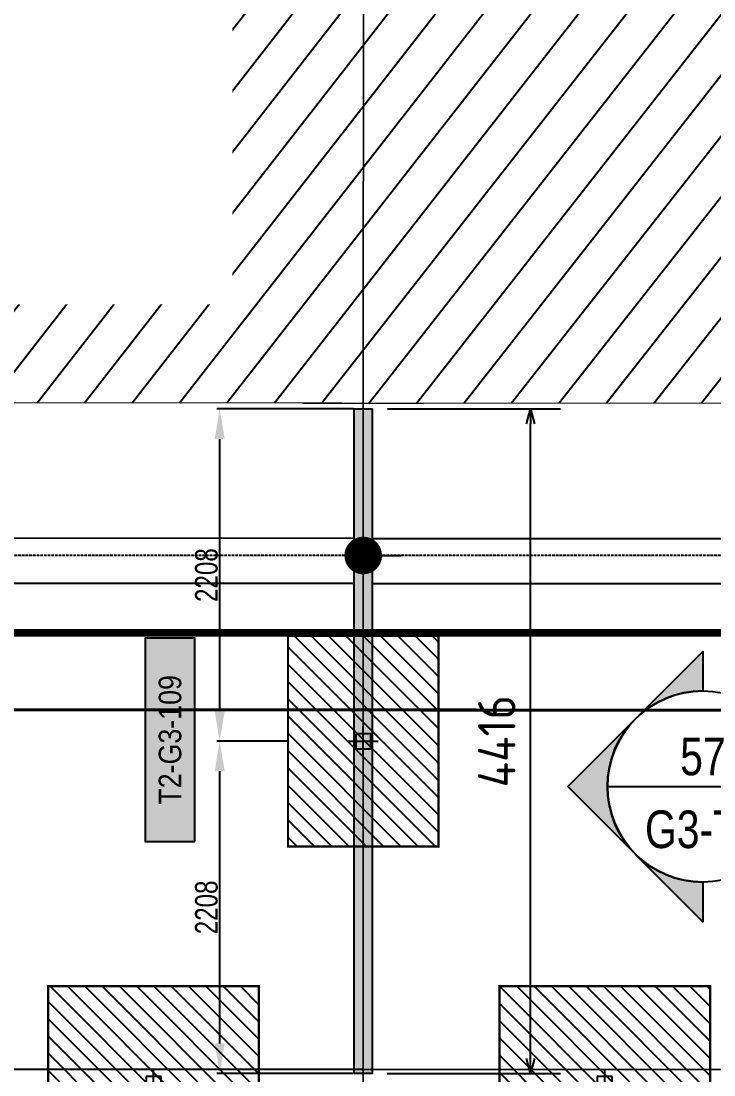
# Model space of a CAD drawing. Header units: centimetres. Extents: x -6122352 to 7132207, y -1694241 to 1947892.
# Drawn here: x 165848 to 170454, y -108416 to -101414 of the extents above; entities that cross this region are included whole.
import ezdxf
from ezdxf.enums import TextEntityAlignment as Align

# ---------------------------------------------------------------- set-up
doc = ezdxf.new("R2010")
doc.units = ezdxf.units.CM
doc.header["$MEASUREMENT"] = 0
doc.header["$PDMODE"] = 66
doc.header["$PDSIZE"] = 100
for name, pattern in [('2. HG-ST XR COL 3A (5V 7V 9V 11V - GF (4M & 5D-E)$0$HIDDEN', [0.375, 0.25, -0.125]), ('DASHED2', [0.375, 0.25, -0.125]), ('XR-AR-END-SETTING OUT PLAN$0$23261-XR-AR-SI-GF$0$HIDDEN', [0.375, 0.25, -0.125])]:
    doc.linetypes.add(name, pattern=pattern)
for name, color, linetype in [('00-MI-DIM', 7, 'Continuous'), ('23585-XR-AR-BOUNDARY WALLS AND SETBACKS$0$setback', 7, 'XR-AR-END-SETTING OUT PLAN$0$23261-XR-AR-SI-GF$0$HIDDEN'), ('@MI-FOOTINGS', 7, 'Continuous'), ('@MI-REF LAYER', 7, 'Continuous'), ('@MI-TYPE-02', 6, 'Continuous'), ('A-GLASS HATCH', 7, 'Continuous'), ('B_TH_8', 7, 'Continuous'), ('PANEL-TAGS', 7, 'Continuous'), ('XR-AR-MID-SETTING OUT FOR MASTER$0$23585-XR-AR-MID-GROUND FLOOR$0$A-Flor-Strs', 1, 'Continuous'), ('XR-AR-MID-SETTING OUT FOR MASTER$0$23585-XR-AR-MID-GROUND FLOOR$0$GS-HATCH-FLOOR TILE', 251, 'Continuous')]:
    doc.layers.add(name, color=color, linetype=linetype)
doc.layers.add('08-Compound Wall-2', color=6, linetype='Continuous', lineweight=25, true_color=0xff00ff)
for name, color, linetype, lineweight in [('23585-XR-AR-DAMAC PLOT LIMITS$0$1-Mid units', 41, 'Continuous', 5), ('@ Foundations', 4, 'DASHED2', 50), ('A-ANNO-TEXT', 3, 'Continuous', 25), ('XR-AR-MID-SETTING OUT FOR MASTER$0$23585-XR-AR-MID-GROUND FLOOR$0$$A-GLAZ-WNDO', 232, 'Continuous', 9), ('XR-AR-MID-SETTING OUT FOR MASTER$0$23585-XR-AR-MID-GROUND FLOOR$0$A-GLAZ-SILL', 8, 'Continuous', 5), ('XR-AR-MID-SETTING OUT FOR MASTER$0$23585-XR-AR-MID-GROUND FLOOR$0$A-GLAZ-WNDO', 232, 'Continuous', 9), ('XR-AR-MID-SETTING OUT FOR MASTER$0$23585-XR-AR-MID-GROUND FLOOR$0$A-WALL', 7, 'Continuous', 30), ('XR-AR-MID-SETTING OUT FOR MASTER$0$23585-XR-AR-MID-GROUND FLOOR$0$S-COLS', 51, 'Continuous', 40)]:
    doc.layers.add(name, color=color, linetype=linetype, lineweight=lineweight)
doc.styles.add('Arial Narrow', font='ARIALN.TTF', dxfattribs={"width": 0.95, "height": 500})
doc.styles.add('JWC 1.50MM', font='GOTHIC.TTF', dxfattribs={"width": 0.8, "height": 1.5})
doc.styles.add('PANELTAG_STYLE', font='arial.ttf')
doc.styles.add('Schueco-BEMSTIL', font='isocpeur.ttf', dxfattribs={"width": 0.9})
doc.dimstyles.new('JWC - 1.5', dxfattribs={"dimtxt": 1.5, "dimasz": 2, "dimexe": 0.18, "dimexo": 0.06, "dimgap": 0.09, "dimtad": 1, "dimtoh": 1, "dimdec": 0, "dimzin": 0, "dimdsep": 46, "dimtxsty": 'JWC 1.50MM', "dimcen": 0.09, "dimclrd": 1, "dimclre": 1, "dimclrt": 2, "dimadec": 0, "dimazin": 0, "dimtfac": 1, "dimtdec": 0, "dimtofl": 0, "dimtmove": 0, "dimatfit": 3, "dimfxl": 30, "dimtolj": 1, "dimtzin": 0, "dimarcsym": 0})
doc.dimstyles.new('MI- JWC-TXT-2.5 MM', dxfattribs={"dimscale": 1.5, "dimtxt": 2.5, "dimasz": 1, "dimexe": 2, "dimexo": 1, "dimgap": 1, "dimtad": 1, "dimdec": 0, "dimdsep": 46, "dimtxsty": 'Schueco-BEMSTIL', "dimblk": 'OPEN30', "dimcen": 0, "dimdle": 2, "dimclrd": 140, "dimclre": 8, "dimclrt": 40, "dimadec": 0, "dimazin": 2, "dimtfac": 1, "dimtdec": 0, "dimtix": 1, "dimtmove": 2, "dimatfit": 3, "dimldrblk": 'OPEN', "dimfxl": 2, "dimlwd": -1, "dimlwe": -1, "dimarcsym": 0})
pattern_1 = [(45, (0, 0), (-57.45242597140699, 57.45242597140699), [])]

# ---------------------------------------------------------------- blocks, each defined once
blk = doc.blocks.new('23585-XR-AR-BOUNDARY WALLS AND SETBACKS')
at = {"layer": '08-Compound Wall-2'}
blk.add_lwpolyline([(496545.2942134548, 2768939.473959669), (496562.9158801445, 2768923.328117771), (496568.9635689847, 2768929.928655439), (496573.0169715791, 2768934.352258272), (496577.0705717183, 2768938.776058423), (496581.1239700586, 2768943.199856612), (496585.1773700582, 2768947.623656611), (496589.2307700578, 2768952.047456612), (496593.2841700584, 2768956.471256611), (496597.3375700579, 2768960.895056612), (496601.3909715799, 2768965.318658272), (496607.5050130368, 2768971.991327045), (496589.8835430788, 2768988.137370344)], dxfattribs=at)
at = {"layer": '23585-XR-AR-BOUNDARY WALLS AND SETBACKS$0$setback', "ltscale": 40, "const_width": 0.05}
blk.add_lwpolyline([(496603.4076911526, 2768971.812311382), (496589.0303414653, 2768984.985861099), (496584.8756448581, 2768980.451546177), (496580.8222491085, 2768976.027750814), (496576.7688491076, 2768971.603950815), (496572.7154491082, 2768967.180150814), (496568.6620491074, 2768962.756350815), (496564.6084013822, 2768958.332698731), (496560.5550491072, 2768953.908950815), (496556.501649108, 2768949.485150816), (496552.4482491076, 2768945.061350815), (496548.2917628816, 2768940.525058872), (496562.6692411395, 2768927.351702746), (496566.825369577, 2768931.887763219), (496570.8788474204, 2768936.311448177), (496574.9324515896, 2768940.735252725), (496578.9858017811, 2768945.158998367), (496583.0392017807, 2768949.582798366), (496587.0926017799, 2768954.006598367), (496591.1460017811, 2768958.430398366), (496595.1994017801, 2768962.854198367), (496599.2528474218, 2768967.277848177)], close=True, dxfattribs=at)
blk = doc.blocks.new('A$C9d9485f6')
at = {"layer": 'A-ANNO-TEXT', "rotation": 312.4881850805905}
blk.add_blockref('23585-XR-AR-BOUNDARY WALLS AND SETBACKS', (-2377088.534775567, -1504219.252137818), dxfattribs=at)
blk = doc.blocks.new('23585-XR-AR-DAMAC PLOT LIMITS')
at = {"layer": '23585-XR-AR-DAMAC PLOT LIMITS$0$1-Mid units', "color": 251, "true_color": 0x636466}
for points in [[(496585.2511, 2768947.5561), (496567.5560999997, 2768963.7697), (496571.6095000003, 2768968.193499999), (496589.3044999996, 2768951.979900001)], [(496581.1977000004, 2768943.132300001), (496563.5025000004, 2768959.346100001), (496567.5560999997, 2768963.7697), (496585.2511, 2768947.5561)]]:
    blk.add_lwpolyline(points, close=True, dxfattribs=at)
blk = doc.blocks.new('A$Cf093b529')
at = {"layer": 'A-ANNO-TEXT'}
blk.add_blockref('23585-XR-AR-DAMAC PLOT LIMITS', (-495391.9901121984, -2768603.441896566), dxfattribs=at)
blk = doc.blocks.new('_Dot')
at = {"color": 0, "linetype": 'ByBlock', "lineweight": -2}
blk.add_line((-0.5, 0), (-1, 0), dxfattribs=at)
at = {"color": 0, "linetype": 'ByBlock', "const_width": 0.5}
blk.add_lwpolyline([(-0.25, 0, 1), (0.25, 0, 1)], format="xyb", close=True, dxfattribs=at)
blk = doc.blocks.new('_Open30')
at = {"color": 0, "linetype": 'ByBlock', "lineweight": -2}
for p, q in [((-1, 0.26794919), (0, 0)), ((0, 0), (-1, -0.26794919)), ((0, 0), (-1, 0))]:
    blk.add_line(p, q, dxfattribs=at)
blk = doc.blocks.new('*D1497')
at = {"layer": '@MI-TYPE-02', "color": 8, "transparency": 16777216}
for p, q in [((399737.4286048311, -228903.7490974149), (400889.192636758, -228903.7490974149)), ((399736.6089705906, -233319.9474064711), (400889.192636758, -233319.9474064711))]:
    blk.add_line(p, q, dxfattribs=at)
at = {"layer": '@MI-TYPE-02', "color": 140, "transparency": 16777216}
blk.add_line((400689.192636758, -233219.9474064711), (400689.192636758, -229003.7490974149), dxfattribs=at)
at = {"layer": 'Defpoints', "color": 0, "transparency": 16777216}
for p in [(399637.4286048311, -228903.7490974149), (400689.192636758, -228903.7490974149), (399636.6089705906, -233319.9474064711)]:
    blk.add_point(p, dxfattribs=at)
at = {"layer": '@MI-TYPE-02', "color": 140, "transparency": 16777216, "xscale": 100, "yscale": 100, "zscale": 100}
for p, rotation in [((400689.192636758, -228903.7490974149), 90), ((400689.192636758, -233319.9474064711), 270)]:
    blk.add_blockref('_Open30', p, dxfattribs=dict(at, rotation=rotation))
at = {"layer": '@MI-TYPE-02', "color": 40, "transparency": 16777216, "insert": (400464.1926367578, -231111.848251943), "char_height": 250, "attachment_point": 5, "rotation": 90, "style": 'Schueco-BEMSTIL'}
blk.add_mtext('4416', dxfattribs=at)
blk = doc.blocks.new('_Open')
at = {"color": 0, "linetype": 'ByBlock', "lineweight": -2}
for p, q in [((-1, 0.1666666666666667), (0, 0)), ((-1, -0.1666666666666667), (0, 0)), ((0, 0), (-1, 0))]:
    blk.add_line(p, q, dxfattribs=at)
blk = doc.blocks.new('T2-SINGLE FOOTING')
at = {"layer": '@MI-FOOTINGS', "transparency": 33554679}
h = blk.add_hatch(dxfattribs=at)
h.set_pattern_fill('ANSI31', color=8, scale=650)
h.set_pattern_definition(pattern_1)
h.paths.add_polyline_path([(-700, 500), (700, 500), (700, -500), (-700, -500)])
at = {"layer": '@MI-FOOTINGS', "color": 62, "const_width": 15}
blk.add_lwpolyline([(-700, 500), (700, 500), (700, -500), (-700, -500)], close=True, dxfattribs=at)
at = {"layer": '@MI-FOOTINGS', "color": 30}
blk.add_point((0, 0), dxfattribs=at)
blk = doc.blocks.new('*D1575')
at = {"color": 1, "lineweight": -2, "transparency": 16777216}
for p, q in [((23493.79882193205, -1910.541958939994), (23027.65582787097, -1910.541958939994)), ((23045.65582787097, -3918.63010476655), (23045.65582787097, -2110.541958939994)), ((23933.38900582179, -4118.630104766549), (23027.65582787097, -4118.630104766549))]:
    blk.add_line(p, q, dxfattribs=at)
at = {"color": 1, "transparency": 16777216}
for points in [[(23012.32249453764, -2110.541958939994), (23078.9891612043, -2110.541958939994), (23045.65582787097, -1910.541958939994)], [(23012.32249453764, -3918.63010476655), (23078.9891612043, -3918.63010476655), (23045.65582787097, -4118.630104766549)]]:
    blk.add_solid(points, dxfattribs=at)
at = {"layer": 'Defpoints', "color": 0, "transparency": 16777216}
for p in [(23045.65582787097, -1910.541958939994), (23499.79882193205, -1910.541958939994), (23939.38900582179, -4118.630104766549)]:
    blk.add_point(p, dxfattribs=at)
at = {"color": 2, "transparency": 16777216, "insert": (22957.88288429517, -3014.586031853278), "char_height": 150, "attachment_point": 5, "rotation": 90, "style": 'JWC 1.50MM'}
blk.add_mtext('\\A1;2208', dxfattribs=at)
blk = doc.blocks.new('*D1576')
at = {"color": 1, "lineweight": -2, "transparency": 16777216}
for p, q in [((23934.2086400622, 297.5682042895933), (23027.65582787098, 297.5682042895932)), ((23045.65582787098, -1710.541958939994), (23045.65582787098, 97.56820428959318)), ((23493.79882193205, -1910.541958939994), (23027.65582787098, -1910.541958939994))]:
    blk.add_line(p, q, dxfattribs=at)
at = {"color": 1, "transparency": 16777216}
for points in [[(23012.32249453765, 97.56820428959318), (23078.98916120431, 97.5682042895932), (23045.65582787098, 297.5682042895932)], [(23012.32249453765, -1710.541958939994), (23078.98916120431, -1710.541958939994), (23045.65582787098, -1910.541958939994)]]:
    blk.add_solid(points, dxfattribs=at)
at = {"layer": 'Defpoints', "color": 0, "transparency": 16777216}
for p in [(23045.65582787098, 297.5682042895932), (23940.2086400622, 297.5682042895934), (23499.79882193205, -1910.541958939994)]:
    blk.add_point(p, dxfattribs=at)
at = {"color": 2, "transparency": 16777216, "insert": (22957.88288429518, -806.4868773252068), "char_height": 150, "attachment_point": 5, "rotation": 90, "style": 'JWC 1.50MM'}
blk.add_mtext('\\A1;2208', dxfattribs=at)
blk = doc.blocks.new('T2-FOOTING PLAN')
at = {"layer": '@MI-FOOTINGS', "transparency": 33554679}
h = blk.add_hatch(dxfattribs=at)
h.set_pattern_fill('ANSI31', color=8, scale=650)
h.set_pattern_definition(pattern_1)
h.paths.add_polyline_path([(-700, 650), (700, 650), (700, -650), (-700, -650)])
at = {"layer": '@MI-FOOTINGS', "color": 160, "true_color": 0x3340f0, "const_width": 15}
blk.add_lwpolyline([(-700, 650), (700, 650), (700, -650), (-700, -650)], close=True, dxfattribs=at)
at = {"layer": '@MI-FOOTINGS', "color": 30}
blk.add_point((0, 0), dxfattribs=at)
blk = doc.blocks.new('G10-REAR PARTITION LEFT EXTD')
at = {"layer": '@MI-FOOTINGS', "xscale": -1, "rotation": 0.01015602854542941}
for p in [(31628.10901783948, 4.801714351371629), (34628.1089707099, 5.333482759655453)]:
    blk.add_blockref('T2-FOOTING PLAN', p, dxfattribs=at)
blk = doc.blocks.new('XR-AR-MID-SETTING OUT FOR MASTER$0$23585-XR-AR-MID-GROUND FLOOR$0$945-4P-1-101-GROUND FLOOR PLAN$0$XR-MIDDLE-GROUND FLOOR PLAN$0$A$C446944C1')
at = {"layer": 'XR-AR-MID-SETTING OUT FOR MASTER$0$23585-XR-AR-MID-GROUND FLOOR$0$A-GLAZ-SILL', "color": 252}
blk.add_line((-2.733431756496429e-07, -4.737777635455132e-05), (5.199999726377428, -4.737754352390766e-05), dxfattribs=at)
for points in [[(2.208076124545187, -0.02284434624016285), (2.208076124545187, -0.1242443462833762), (2.093846930889413, -0.07354434626176953), (2.208076124545187, -0.02284434624016285)], [(2.991923328721896, -0.02284434624016285), (2.991923328721896, -0.1242443462833762), (3.106152522144839, -0.07354434579610825), (2.991923328721896, -0.02284434624016285)]]:
    blk.add_lwpolyline(points, dxfattribs=at)
at = {"layer": 'XR-AR-MID-SETTING OUT FOR MASTER$0$23585-XR-AR-MID-GROUND FLOOR$0$A-GLAZ-WNDO', "color": 252}
for p, q in [((5.199999726610258, 0.2499526219908148), (-2.735760062932968e-07, 0.2499526222236454)), ((-2.735760062932968e-07, 0.2499526222236454), (-2.733431756496429e-07, -4.737777635455132e-05)), ((0.04999972670339048, 0.0999526223167777), (0.04999972647055984, 0.2499526219908148)), ((1.284999726805836, 0.2499526222236454), (1.284999726805836, 0.09995262185111642)), ((1.334999726619571, 0.09995262208394706), (1.334999726619571, 0.2499526222236454)), ((3.864999726880342, 0.0999526223167777), (3.864999726880342, 0.2499526224564761)), ((3.914999726694077, 0.2499526222236454), (3.914999726694077, 0.09995262185111642)), ((5.149999726563692, 0.09995262254960835), (5.149999726796523, 0.2499526222236454)), ((5.199999726610258, 0.2499526219908148), (5.199999726377428, -4.737754352390766e-05)), ((-2.733431756496429e-07, 0.09995262208394706), (2.599999726517126, 0.09995262185111642)), ((5.199999726610258, 0.0999526223167777), (2.599999726517126, 0.09995262185111642))]:
    blk.add_line(p, q, dxfattribs=at)
for points in [[(1.284999726805836, 0.1999526221770793), (0.04999972647055984, 0.1999526226427406)], [(3.914999726694077, 0.1999526221770793), (5.149999726796523, 0.1999526219442487)]]:
    blk.add_lwpolyline(points, dxfattribs=at)
for points in [[(1.224999726749957, 0.03995262226089835), (1.304999726824462, 0.03995262226089835), (1.304999726824462, 0.08995262207463384), (1.224999726517126, 0.08995262230746448)], [(2.51999972644262, 0.03995262226089835), (1.304999726824462, 0.03995262226089835), (1.304999726824462, 0.08995262207463384), (2.519999726675451, 0.08995262207463384)], [(2.599999726517126, 0.03995262226089835), (2.51999972644262, 0.03995262226089835), (2.519999726675451, 0.08995262207463384), (2.599999726517126, 0.08995262254029512)], [(2.599999726517126, 0.03995262226089835), (2.679999726591632, 0.03995262202806771), (2.679999726591632, 0.08995262254029512), (2.599999726517126, 0.08995262254029512)], [(2.679999726591632, 0.03995262202806771), (3.89499972644262, 0.039952622493729), (3.894999726675451, 0.08995262207463384), (2.679999726591632, 0.08995262254029512)], [(3.974999726749957, 0.039952622493729), (3.89499972644262, 0.039952622493729), (3.894999726675451, 0.08995262207463384), (3.974999726749957, 0.08995262230746448)]]:
    blk.add_lwpolyline(points, close=True, dxfattribs=at)
blk = doc.blocks.new('XR-AR-MID-SETTING OUT FOR MASTER$0$23585-XR-AR-MID-GROUND FLOOR$0$A$C08698786')
at = {"layer": 'XR-AR-MID-SETTING OUT FOR MASTER$0$23585-XR-AR-MID-GROUND FLOOR$0$S-COLS', "color": 252, "lineweight": 30}
blk.add_lwpolyline([(-100.1414103507996, 18727.55777406693), (-100.141410112381, 17727.55777406693), (99.85858964920044, 17727.55777430534), (99.85858988761902, 18727.55777430534)], close=True, dxfattribs=at)
blk = doc.blocks.new('XR-AR-MID-SETTING OUT FOR MASTER')
at = {"layer": 'XR-AR-MID-SETTING OUT FOR MASTER$0$23585-XR-AR-MID-GROUND FLOOR$0$A-Flor-Strs', "color": 8}
for p, q in [((60.05534254956096, 20672.92354680672), (5940.045863168596, 20672.65234583314)), ((60.04151019822535, 20372.92400187173), (5940.031380742199, 20372.65280095958))]:
    blk.add_line(p, q, dxfattribs=at)
at = {"layer": 'XR-AR-MID-SETTING OUT FOR MASTER$0$23585-XR-AR-MID-GROUND FLOOR$0$A-WALL', "color": 8}
for points in [[(99.99999931454659, 19472.65428209305), (-99.99999925494194, 19472.65428256989), (-99.998236566782, 5500.00000667572), (100.0017631351948, 5500.000006198883), (99.9995484650135, 8850.141927242279), (1100.048611491919, 8850.10940027237), (1100.048611015081, 8950.109399795532), (100.03925588727, 8950.072475910187), (100.0088088810444, 10949.9982419014), (2099.951952844858, 10949.99824142456), (2099.998660355806, 9950.143901348114), (2199.988806992769, 9950.143900871277), (2200.057162195444, 11149.97698402405), (2100.075846284628, 11149.97698354721), (2100.039519578218, 11049.97698402405), (100.0088088810444, 11049.99824142456)], [(100.0000008046627, 19472.65428304672), (400.0004432499409, 19472.65428209305), (400.0004433095455, 19222.70159435272), (99.99999997019768, 19222.70159482956)]]:
    blk.add_lwpolyline(points, close=True, dxfattribs=at)
at = {"layer": 'XR-AR-MID-SETTING OUT FOR MASTER$0$23585-XR-AR-MID-GROUND FLOOR$0$$A-GLAZ-WNDO', "color": 8, "xscale": -1000, "yscale": 1000, "zscale": 1000}
blk.add_blockref('XR-AR-MID-SETTING OUT FOR MASTER$0$23585-XR-AR-MID-GROUND FLOOR$0$945-4P-1-101-GROUND FLOOR PLAN$0$XR-MIDDLE-GROUND FLOOR PLAN$0$A$C446944C1', (5600.000170022249, 19222.70166015625), dxfattribs=at)
at = {"layer": 'XR-AR-MID-SETTING OUT FOR MASTER$0$23585-XR-AR-MID-GROUND FLOOR$0$GS-HATCH-FLOOR TILE', "color": 8}
blk.add_blockref('XR-AR-MID-SETTING OUT FOR MASTER$0$23585-XR-AR-MID-GROUND FLOOR$0$A$C08698786', (-1.490116119384766e-07, 0), dxfattribs=at)
blk = doc.blocks.new('MID UNIT')
at = {"xscale": 0.001, "yscale": 0.001, "zscale": 0.001}
blk.add_blockref('XR-AR-MID-SETTING OUT FOR MASTER', (0, 0), dxfattribs=at)
blk = doc.blocks.new('TH_8')
at = {"xscale": -1}
blk.add_blockref('MID UNIT', (495826.3053798467, 2769197.479078153), dxfattribs=at)
blk.add_blockref('MID UNIT', (495826.3053798378, 2769197.479078153))
blk = doc.blocks.new('A$Ca7ad59d2')
at = {"layer": 'B_TH_8', "xscale": 1.000018136216304, "yscale": 1.000018136216304, "zscale": 1.000018136216304}
blk.add_blockref('TH_8', (-495803.6470986201, -2769248.051850634), dxfattribs=at)
blk = doc.blocks.new('A$Cac0110ba')
at = {"rotation": 227.5015136760979}
blk.add_blockref('A$Ca7ad59d2', (28.54929658252513, 57.49132066033781), dxfattribs=at)
at = {"layer": '@ Foundations', "linetype": 'DASHED2', "ltscale": 25}
blk.add_lwpolyline([(18.78979305311805, 22.11606170423329), (20.52243673702469, 20.52847048966214), (21.90735673269955, 22.03992561856285), (20.17471304856008, 23.62751683266833)], close=True, dxfattribs=at)
blk = doc.blocks.new('*U1871')
h = blk.add_hatch(color=94)
edge = h.paths.add_edge_path()
edge.add_line((-5.853590386044781e-15, -6.350000000000011), (-3.839567134987508e-15, -8.98025612106916))
edge.add_line((-3.839567134987508e-15, -8.98025612106916), (-8.98025612106916, -1.4210854715202e-14))
edge.add_line((-8.98025612106916, -1.364422505680946e-14), (-1.243449787580175e-14, 8.980256121069147))
edge.add_line((-1.308023176029987e-14, 8.980256121069147), (-6.554262137165959e-15, 6.349999999999988))
edge.add_arc((-2.326472348102011e-15, -1.154631945610163e-14), 6.35, 90.00000000000004, 269.9999999999999)
at = {"color": 94}
blk.add_line((-6.35, -5.639932965095795e-15), (6.35, -1.127986593019159e-14), dxfattribs=at)
for points in [[(-5.853590386044781e-15, -6.350000000000011), (-3.839567134987508e-15, -8.98025612106916), (-8.98025612106916, -1.364422505680946e-14), (-1.308023176029987e-14, 8.980256121069147), (-6.554262137165959e-15, 6.349999999999988, 0.9999999999999994)], [(-4.490128060534579, 4.490128060534578, 0.4142135623730951), (-4.490128060534578, -4.49012806053458), (-8.98025612106916, -1.236372533598709e-15), (-4.490128060534585, 4.490128060534578)]]:
    blk.add_lwpolyline(points, format="xyb", close=True)
blk.add_circle((-1.409983241273949e-15, -5.639932965095795e-15), 6.35, dxfattribs=at)
at = {"style": 'Arial Narrow', "width": 0.95, "flags": 8}
blk.add_attdef('VIEWNUMBER', text='', height=2.5, dxfattribs=at).set_placement((-1.409983241273949e-15, -5.639932965095795e-15), align=Align.BOTTOM_CENTER)
blk.add_attdef('SHEETNUMBER', text='', height=2.5, dxfattribs=at).set_placement((-1.409983241273949e-15, -1.587500000000005), align=Align.TOP_CENTER)
blk = doc.blocks.new('PANELTAG')
at = {"layer": 'PANEL-TAGS', "color": 1}
blk.add_lwpolyline([(-13.49999999999989, -3.300000000000182), (13.50000000000011, -3.300000000000182), (13.50000000000011, 3.299999999999727), (-13.49999999999989, 3.299999999999727)], close=True, dxfattribs=at)
at = {"layer": 'PANEL-TAGS', "color": 40, "true_color": 0xffd700}
blk.add_solid([(-13.49999999999989, -3.300000000000182), (13.50000000000011, -3.300000000000182), (-13.49999999999989, 3.299999999999727), (13.50000000000011, 3.299999999999727)], dxfattribs=at)
at = {"layer": 'PANEL-TAGS', "color": 5, "style": 'PANELTAG_STYLE', "width": 0.85}
blk.add_attdef('TAGNO', text='', height=3, dxfattribs=at).set_placement((1.13686837721616e-13, -4.547473508864641e-13), align=Align.MIDDLE)
blk = doc.blocks.new('M3 REF WITH TABLES')
at = {"color": 1, "const_width": 0.02}
blk.add_lwpolyline([(150.205946641101, 128.4317175084725), (146.4893651941093, 128.0285748476163), (123.299064669176, 102.7194816619158), (121.3066007388406, 104.5475220000371), (123.299064669176, 102.7194816619158), (105.6650739989127, 83.47435318119824), (105.5925103422487, 79.76300930185243)], dxfattribs=at)
blk = doc.blocks.new('T2-G10 PARTITION WALLS')
at = {"layer": 'A-GLASS HATCH'}
h = blk.add_hatch(color=6, dxfattribs=at)
h.dxf.hatch_style = 1
h.paths.add_polyline_path([(23939.38900582178, -4118.630104766547), (23940.20864006219, 297.5682042895933), (24060.20863804233, 297.5461868862039), (24059.38900380186, -4118.652122169937)])
at = {"layer": '@MI-TYPE-02', "color": 6}
blk.add_lwpolyline([(23939.38900582178, -4118.630104766547), (23940.20864006219, 297.5682042895933), (24060.20863804233, 297.5461868862039), (24059.38900380186, -4118.652122169937)], close=True, dxfattribs=at)
at = {"layer": '@MI-FOOTINGS', "rotation": 90}
blk.add_blockref('T2-SINGLE FOOTING', (23999.79882193204, -1910.541958939993), dxfattribs=at)
at = {"color": 0}
for base, p1, p2, picture, middle in [((23045.65582787098, 297.5682042895932), (23499.79882193204, -1910.541958939993), (23940.20864006219, 297.5682042895933), '*D1576', (22957.88288429518, -806.4868773252068)), ((23045.65582787097, -1910.541958939994), (23939.38900582178, -4118.630104766547), (23499.79882193204, -1910.541958939993), '*D1575', (22957.88288429517, -3014.586031853278))]:
    dim = blk.add_linear_dim(base=base, p1=p1, p2=p2, angle=90, dimstyle='JWC - 1.5', dxfattribs=at)
    dim.commit()
    dim.dimension.update_dxf_attribs({"geometry": picture, "text_midpoint": middle})
at = {"layer": '@MI-TYPE-02'}
dim = blk.add_linear_dim(base=(25111.97266996943, 297.5461868860875), p1=(24059.38900380186, -4118.652122169937), p2=(24060.20863804233, 297.5461868862039), angle=90, dimstyle='MI- JWC-TXT-2.5 MM', dxfattribs=at)
dim.commit()
dim.dimension.update_dxf_attribs({"geometry": '*D1497', "text_midpoint": (24886.97266996925, -1910.552967642026), "insert": (-375577.2199667885, 229201.295284301)})

msp = doc.modelspace()

# ---------------------------------------------------------------- block references
at = {"color": 94, "linetype": '2. HG-ST XR COL 3A (5V 7V 9V 11V - GF (4M & 5D-E)$0$HIDDEN', "xscale": 1000, "yscale": 1000, "zscale": 1000, "rotation": 312.4883110972302}
msp.add_blockref('A$Cac0110ba', (138098.2151797014, -102612.8341626052), dxfattribs=at)

# ---------------------------------------------------------------- next in the draw order: block references
at = {"layer": '00-MI-DIM'}
ref = msp.add_blockref('*U1871', (170380.9334809082, -106500.0103105709), dxfattribs=dict(at, xscale=100, yscale=100, zscale=100))
ref.add_attrib('VIEWNUMBER', '57', dxfattribs={"layer": '0', "height": 250, "style": 'Arial Narrow', "width": 0.95}).set_placement((170380.9334809082, -106500.0103105709), align=Align.BOTTOM_CENTER)
ref.add_attrib('SHEETNUMBER', 'G3-T2', dxfattribs={"layer": '0', "height": 250, "style": 'Arial Narrow', "width": 0.95}).set_placement((170380.9334809082, -106658.7603105709), align=Align.TOP_CENTER)
at = {"layer": '@MI-REF LAYER', "xscale": 1000, "yscale": 1000, "zscale": 1000}
msp.add_blockref('A$C9d9485f6', (-23958.95045533385, 48155.57226163784), dxfattribs=at)
at = {"layer": '@MI-REF LAYER', "extrusion": (3.961511132387985e-12, 7.460187432762059e-09, 1), "xscale": -250.0000000000001, "yscale": 250.0000000000001, "zscale": 250.0000000000001, "rotation": 359.9700352395372}
msp.add_blockref('_Dot', (168122.6229449674, -104964.8883245949, -11.23084741837955), dxfattribs=at)
at = {"layer": '@MI-TYPE-02', "color": 0, "rotation": 359.9811633183237}
msp.add_blockref('G10-REAR PARTITION LEFT EXTD', (135100.365825384, -108471.2002682268), dxfattribs=at)
at = {"layer": 'PANEL-TAGS'}
ref = msp.add_blockref('PANELTAG', (166837.9115773165, -106190.079215074), dxfattribs=dict(at, xscale=50.00000000000001, yscale=50.00000000000001, zscale=50.00000000000001, rotation=90.00000000000001))
ref.add_attrib('TAGNO', 'T2-G3-109', dxfattribs={"color": 5, "height": 150, "rotation": 90, "style": 'PANELTAG_STYLE', "width": 0.8499999999999999}).set_placement((166837.9115773165, -106190.079215074), align=Align.MIDDLE_CENTER)

# ---------------------------------------------------------------- next in the draw order: wipeouts: each hides what was drawn before it
at = {"color": 10}
msp.add_wipeout([(198275.3921904103, -104256.67465484346), (198277.6024852933, -89983.15121534048), (137973.99123918772, -89974.4610474222), (137971.62205373496, -104245.95954391618), (144221.7361697793, -104247.34826951602), (144221.90594372264, -103946.4486329037), (192025.46282542183, -103955.05220550337), (192025.4153281002, -104255.68871988932), (198276.69141260552, -104256.69244835054)], dxfattribs=at).dxf.layer = '@MI-REF LAYER'

# ---------------------------------------------------------------- next in the draw order: hatches: boundary and pattern name
at = {"layer": '@MI-REF LAYER'}
h = msp.add_hatch(dxfattribs=at)
h.set_pattern_fill('ANSI31', color=256, scale=1999.999998458916, angle=-173.2764582181798)
h.set_pattern_definition([(231.7235417818202, (2377424248.388937, 1503992843.986378), (196.2577398699116, -154.8641322089669), [])])
h.paths.add_polyline_path([(137973.3174367756, -89974.4609193851), (137971.622053516, -104245.9595442412), (144221.736170091, -104247.348269231), (144221.9059435594, -103946.4486329976), (192026.7673076355, -103954.9571009299), (192026.7198083964, -104255.6097373551), (198276.6966703817, -104256.5971348351), (198278.9011911725, -89983.05610956397)])

# ---------------------------------------------------------------- next in the draw order: linework, layer by layer
at = {"layer": '@MI-REF LAYER', "const_width": 5.000000000000002}
msp.add_lwpolyline([(137973.3174367756, -89974.4609193851), (137971.622053516, -104245.9595442412), (144221.736170091, -104247.348269231), (144221.9059435594, -103946.4486329976), (192026.7673076355, -103954.9571009299), (192026.7198083964, -104255.6097373551), (198276.6966703817, -104256.5971348351), (198278.9011911725, -89983.05610956397), (137973.3174367756, -89974.4609193851)], close=True, dxfattribs=at)
at = {"layer": '@MI-REF LAYER', "linetype": 'DASHED2', "extrusion": (3.961511132388409e-12, 7.460187432762057e-09, 1), "elevation": -22.46109817705047}
msp.add_lwpolyline([(192120.7164824471, -104971.990314533), (176272.3012078301, -104968.0327769319), (175767.2232926469, -104230.8011166302), (175767.4364314283, -103167.0365413115), (175767.2232922642, -104230.8011169018), (175210.2914580875, -104967.4775306276), (144122.6172346313, -104955.5562520134)], dxfattribs=at)
at = {"layer": '@MI-REF LAYER', "color": 1, "const_width": 20}
msp.add_lwpolyline([(201236.1275741825, -108465.1678461482), (198428.5180595563, -105996.8018946519), (164101.5578268371, -105990.6781291357), (164103.7941047549, -103286.6738779284), (164101.5578268371, -105990.6781291357), (137999.2097425181, -105986.021595068), (135213.3952181072, -108439.3002809508)], dxfattribs=at)

# ---------------------------------------------------------------- next in the draw order: block references
at = {"layer": '@MI-TYPE-02', "color": 6}
msp.add_blockref('T2-G10 PARTITION WALLS', (144122.7432000532, -104288.4592569897), dxfattribs=at)

# ---------------------------------------------------------------- next in the draw order: wipeouts: each hides what was drawn before it
at = {"color": 10}
msp.add_wipeout([(160284.13862855057, -99594.73464464978), (160283.50133213677, -103294.73458986399), (167252.98824343033, -103295.93502998799), (167253.62554018197, -99595.93508514264), (160284.13862870072, -99594.73464481371)], dxfattribs=at).dxf.layer = '@MI-REF LAYER'

# ---------------------------------------------------------------- next in the draw order: block references
at = {"layer": '@MI-REF LAYER', "xscale": 1000, "yscale": 1000, "zscale": 1000}
for name, p, rotation in [('A$Cf093b529', (-891608.7329339073, 539022.7201118186), 312.4882903633292), ('M3 REF WITH TABLES', (5073.57098191743, -84448.84299303715), 312.4882889992022)]:
    msp.add_blockref(name, p, dxfattribs=dict(at, rotation=rotation))

doc.saveas('drawing.dxf')
